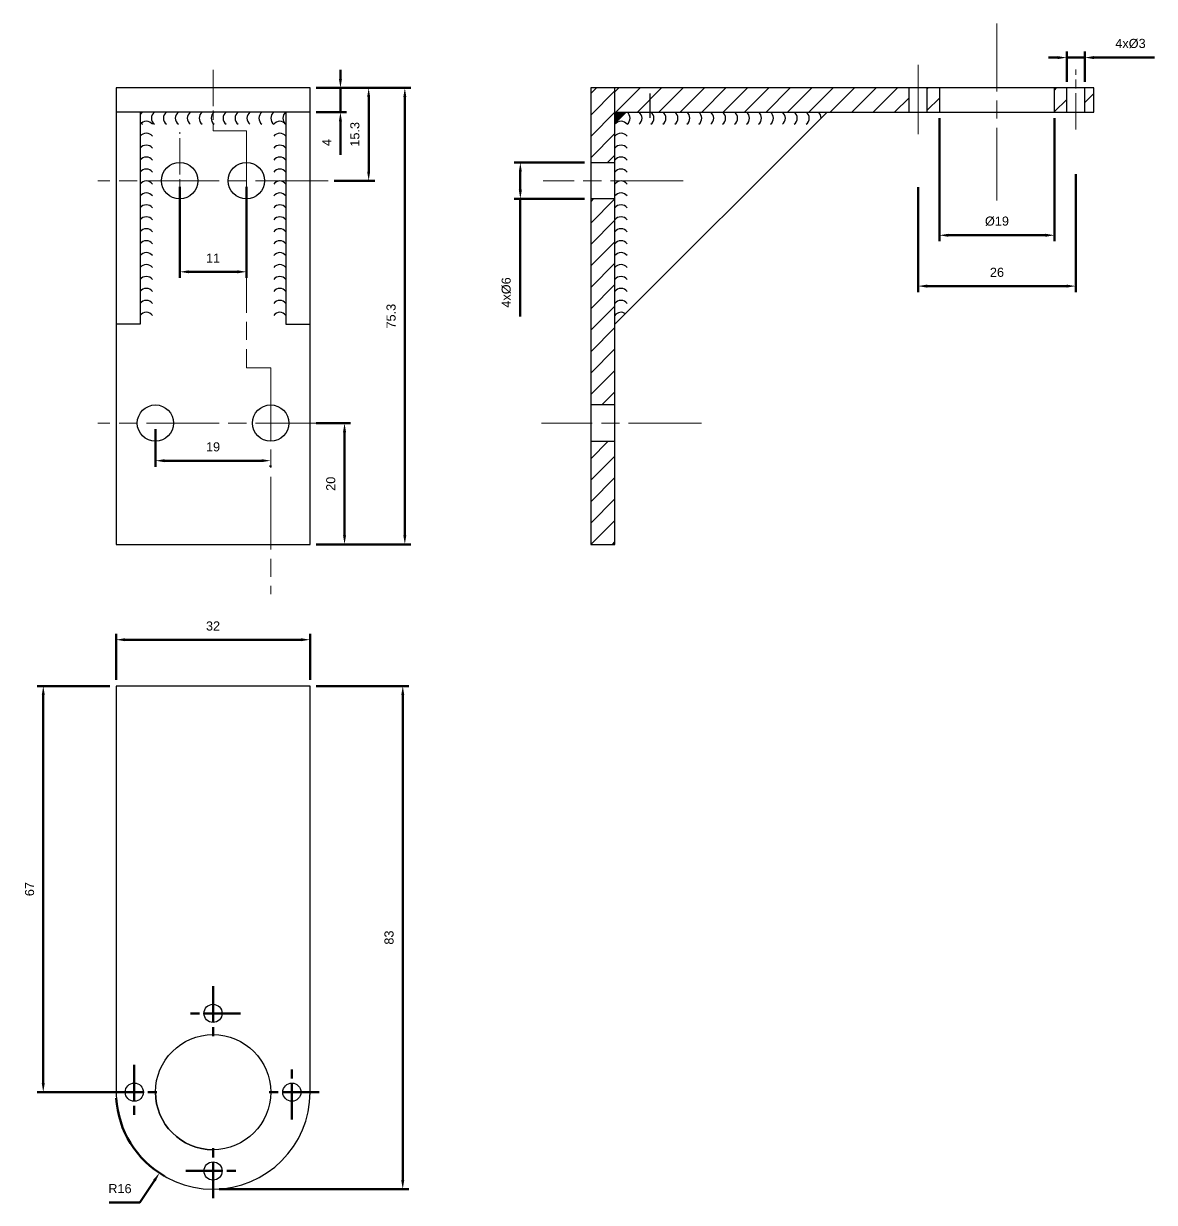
# Model space of a CAD drawing. Header units: millimetres. Extents: x 1269 to 5832, y 527 to 3540.
# Drawn here: x 2924.5 to 3111, y 3345.2 to 3539.7 of the extents above; entities that cross this region are included whole.
import ezdxf

# ---------------------------------------------------------------- set-up
doc = ezdxf.new("R2010")
doc.units = ezdxf.units.MM
doc.linetypes.add('AM_ISO08W050', pattern=[18, 12, -1.5, 3, -1.5])
doc.linetypes.add('AM_ISO08W050x2', pattern=[9, 6, -0.75, 1.5, -0.75])
for name, color, linetype, lineweight in [('AM_0', 7, 'Continuous', 50), ('AM_5', 7, 'Continuous', 50), ('AM_7', 7, 'AM_ISO08W050', 50), ('AM_8', 1, 'Continuous', 25)]:
    doc.layers.add(name, color=color, linetype=linetype, lineweight=lineweight)
doc.styles.get("Standard").update_dxf_attribs({"font": 'arial.ttf'})
doc.dimstyles.new('AM_ISO$0', dxfattribs={"dimtxt": 3.5, "dimasz": 3.5, "dimexe": 1, "dimexo": 1, "dimgap": 1.5, "dimtad": 1, "dimdsep": 46, "dimtxsty": 'Standard', "dimcen": 0, "dimclrd": 256, "dimclre": 256, "dimclrt": 7, "dimadec": 0, "dimazin": 2, "dimtp": 0.1, "dimtm": 0.1, "dimtfac": 0.71, "dimtdec": 3, "dimtmove": 0, "dimatfit": 3, "dimfxl": 1, "dimlwd": -1, "dimlwe": -1, "dimarcsym": 1})
doc.dimstyles.new('AM_ISO$4', dxfattribs={"dimtxt": 3.5, "dimasz": 3.5, "dimexe": 1, "dimexo": 1, "dimgap": 1.5, "dimtad": 1, "dimtoh": 1, "dimdsep": 46, "dimtxsty": 'Standard', "dimcen": 0, "dimclrd": 256, "dimclre": 256, "dimclrt": 7, "dimadec": 0, "dimazin": 2, "dimtp": 0.1, "dimtm": 0.1, "dimtfac": 0.71, "dimtdec": 3, "dimtofl": 0, "dimtmove": 0, "dimatfit": 0, "dimfxl": 1, "dimlwd": -1, "dimlwe": -1, "dimarcsym": 1})
pattern_1 = [(225, (8238.5405, 4290.1594), (1.767767, -1.767767), [])]
pattern_2 = [(225, (5332.4885, 6530.337), (1.767767, -1.767767), [])]

# ---------------------------------------------------------------- blocks, each defined once
blk = doc.blocks.new('*U229')
blk.add_circle((0, 0), 1.5)
at = {"layer": 'AM_7', "linetype": 'AM_ISO08W050x2'}
for p, q in [((0, 4.5), (0, -4.5)), ((-4.5, 0), (4.5, 0))]:
    blk.add_line(p, q, dxfattribs=at)
blk = doc.blocks.new('*U230')
at = {"color": 0, "linetype": 'ByBlock', "lineweight": -2, "transparency": 16777216}
for p, rotation in [((5299.82, 955.44), 270.0000000000001), ((5312.82, 942.44), 180), ((5299.82, 929.44), 90.00000000000001)]:
    blk.add_blockref('*U229', p, dxfattribs=dict(at, rotation=rotation))
blk.add_blockref('*U229', (5286.82, 942.44), dxfattribs=at)
blk = doc.blocks.new('*D231')
at = {"layer": 'AM_5', "linetype": 'ByBlock', "transparency": 16777216}
for p, q in [((2946.23, 3472.73), (2946.23, 3466.54)), ((2947.73, 3467.54), (2963.73, 3467.54)), ((2965.23, 3466.73), (2965.23, 3466.54))]:
    blk.add_line(p, q, dxfattribs=at)
at = {"layer": 'AM_5', "transparency": 16777216}
for points in [[(2947.73, 3467.79), (2947.73, 3467.29), (2946.23, 3467.54)], [(2963.73, 3467.79), (2963.73, 3467.29), (2965.23, 3467.54)]]:
    blk.add_solid(points, dxfattribs=at)
at = {"layer": 'Defpoints', "color": 0, "transparency": 16777216}
for p in [(2946.23, 3473.73), (2965.23, 3467.73), (2965.23, 3467.54)]:
    blk.add_point(p, dxfattribs=at)
at = {"layer": 'AM_5', "color": 7, "lineweight": 15, "transparency": 16777216, "insert": (2955.73, 3469.81), "char_height": 1.5, "attachment_point": 5}
blk.add_mtext('19', dxfattribs=at)
blk = doc.blocks.new('*D239')
at = {"layer": 'AM_5', "linetype": 'ByBlock', "transparency": 16777216}
for p, q in [((2972.73, 3473.73), (2978.42, 3473.73)), ((2977.42, 3472.23), (2977.42, 3455.23)), ((2972.73, 3453.73), (2978.42, 3453.73))]:
    blk.add_line(p, q, dxfattribs=at)
at = {"layer": 'AM_5', "transparency": 16777216}
for points in [[(2977.17, 3472.23), (2977.67, 3472.23), (2977.42, 3473.73)], [(2977.17, 3455.23), (2977.67, 3455.23), (2977.42, 3453.73)]]:
    blk.add_solid(points, dxfattribs=at)
at = {"layer": 'Defpoints', "color": 0, "transparency": 16777216}
for p in [(2971.73, 3473.73), (2971.73, 3453.73), (2977.42, 3453.73)]:
    blk.add_point(p, dxfattribs=at)
at = {"layer": 'AM_5', "color": 7, "lineweight": 15, "transparency": 16777216, "insert": (2975.15, 3463.73), "char_height": 1.5, "attachment_point": 5, "rotation": 90}
blk.add_mtext('20', dxfattribs=at)
blk = doc.blocks.new('*D240')
at = {"layer": 'AM_5', "linetype": 'ByBlock', "transparency": 16777216}
for p, q in [((2972.73, 3529.03), (2988.36, 3529.03)), ((2987.36, 3527.53), (2987.36, 3455.23)), ((2972.73, 3453.73), (2988.36, 3453.73))]:
    blk.add_line(p, q, dxfattribs=at)
at = {"layer": 'AM_5', "transparency": 16777216}
for points in [[(2987.11, 3527.53), (2987.61, 3527.53), (2987.36, 3529.03)], [(2987.11, 3455.23), (2987.61, 3455.23), (2987.36, 3453.73)]]:
    blk.add_solid(points, dxfattribs=at)
at = {"layer": 'Defpoints', "color": 0, "transparency": 16777216}
for p in [(2971.73, 3529.03), (2971.73, 3453.73), (2987.36, 3453.73)]:
    blk.add_point(p, dxfattribs=at)
at = {"layer": 'AM_5', "color": 7, "lineweight": 15, "transparency": 16777216, "insert": (2985.1, 3491.38), "char_height": 1.5, "attachment_point": 5, "rotation": 90}
blk.add_mtext('75.3', dxfattribs=at)
blk = doc.blocks.new('*D241')
at = {"layer": 'AM_5', "linetype": 'ByBlock', "transparency": 16777216}
for p, q in [((2976.74, 3530.53), (2976.74, 3532.03)), ((2972.73, 3529.03), (2977.74, 3529.03)), ((2976.74, 3529.03), (2976.74, 3525.03)), ((2972.73, 3525.03), (2977.74, 3525.03)), ((2976.74, 3523.53), (2976.74, 3518))]:
    blk.add_line(p, q, dxfattribs=at)
at = {"layer": 'AM_5', "transparency": 16777216}
for points in [[(2976.49, 3530.53), (2976.99, 3530.53), (2976.74, 3529.03)], [(2976.49, 3523.53), (2976.99, 3523.53), (2976.74, 3525.03)]]:
    blk.add_solid(points, dxfattribs=at)
at = {"layer": 'Defpoints', "color": 0, "transparency": 16777216}
for p in [(2971.73, 3529.03), (2971.73, 3525.03), (2976.74, 3525.03)]:
    blk.add_point(p, dxfattribs=at)
at = {"layer": 'AM_5', "color": 7, "lineweight": 15, "transparency": 16777216, "insert": (2974.49, 3520.02), "char_height": 1.5, "attachment_point": 5, "rotation": 90}
blk.add_mtext('4', dxfattribs=at)
blk = doc.blocks.new('*D242')
at = {"layer": 'AM_5', "linetype": 'ByBlock', "transparency": 16777216}
for p, q in [((2939.73, 3431.36), (2939.73, 3439)), ((2971.73, 3431.36), (2971.73, 3439)), ((2970.23, 3438), (2941.23, 3438))]:
    blk.add_line(p, q, dxfattribs=at)
at = {"layer": 'AM_5', "transparency": 16777216}
for points in [[(2941.23, 3438.25), (2941.23, 3437.75), (2939.73, 3438)], [(2970.23, 3438.25), (2970.23, 3437.75), (2971.73, 3438)]]:
    blk.add_solid(points, dxfattribs=at)
at = {"layer": 'Defpoints', "color": 0, "transparency": 16777216}
for p in [(2939.73, 3438), (2939.73, 3430.36), (2971.73, 3430.36)]:
    blk.add_point(p, dxfattribs=at)
at = {"layer": 'AM_5', "color": 7, "lineweight": 15, "transparency": 16777216, "insert": (2955.73, 3440.26), "char_height": 1.5, "attachment_point": 5}
blk.add_mtext('32', dxfattribs=at)
blk = doc.blocks.new('*D232')
at = {"layer": 'AM_5', "linetype": 'ByBlock', "transparency": 16777216}
for p, q in [((2946.06, 3348.77), (2943.67, 3345.17)), ((2943.67, 3345.17), (2938.58, 3345.17))]:
    blk.add_line(p, q, dxfattribs=at)
blk.add_arc((2955.73, 3363.36), 16, 183.581, 240.015, dxfattribs=at)
at = {"layer": 'AM_5', "transparency": 16777216}
blk.add_solid([(2945.85, 3348.91), (2946.27, 3348.64), (2946.89, 3350.02)], dxfattribs=at)
at = {"layer": 'Defpoints', "color": 0, "transparency": 16777216}
for p in [(2955.73, 3363.36), (2946.89, 3350.02)]:
    blk.add_point(p, dxfattribs=at)
at = {"layer": 'AM_5', "color": 7, "lineweight": 15, "transparency": 16777216, "insert": (2940.38, 3347.44), "char_height": 1.5, "attachment_point": 5}
blk.add_mtext('R16', dxfattribs=at)
blk = doc.blocks.new('*D243')
at = {"layer": 'AM_5', "linetype": 'ByBlock', "transparency": 16777216}
for p, q in [((2938.73, 3430.36), (2926.73, 3430.36)), ((2927.73, 3364.86), (2927.73, 3428.86)), ((2938.73, 3363.36), (2926.73, 3363.36))]:
    blk.add_line(p, q, dxfattribs=at)
at = {"layer": 'AM_5', "transparency": 16777216}
for points in [[(2927.48, 3428.86), (2927.98, 3428.86), (2927.73, 3430.36)], [(2927.48, 3364.86), (2927.98, 3364.86), (2927.73, 3363.36)]]:
    blk.add_solid(points, dxfattribs=at)
at = {"layer": 'Defpoints', "color": 0, "transparency": 16777216}
for p in [(2927.73, 3430.36), (2939.73, 3430.36), (2939.73, 3363.36)]:
    blk.add_point(p, dxfattribs=at)
at = {"layer": 'AM_5', "color": 7, "lineweight": 15, "transparency": 16777216, "insert": (2925.47, 3396.86), "char_height": 1.5, "attachment_point": 5, "rotation": 90}
blk.add_mtext('67', dxfattribs=at)
blk = doc.blocks.new('*D244')
at = {"layer": 'AM_5', "linetype": 'ByBlock', "transparency": 16777216}
for p, q in [((2972.73, 3430.36), (2988.02, 3430.36)), ((2987.02, 3428.86), (2987.02, 3348.86)), ((2956.73, 3347.36), (2988.02, 3347.36))]:
    blk.add_line(p, q, dxfattribs=at)
at = {"layer": 'AM_5', "transparency": 16777216}
for points in [[(2986.77, 3428.86), (2987.27, 3428.86), (2987.02, 3430.36)], [(2986.77, 3348.86), (2987.27, 3348.86), (2987.02, 3347.36)]]:
    blk.add_solid(points, dxfattribs=at)
at = {"layer": 'Defpoints', "color": 0, "transparency": 16777216}
for p in [(2971.73, 3430.36), (2955.73, 3347.36), (2987.02, 3347.36)]:
    blk.add_point(p, dxfattribs=at)
at = {"layer": 'AM_5', "color": 7, "lineweight": 15, "transparency": 16777216, "insert": (2984.76, 3388.86), "char_height": 1.5, "attachment_point": 5, "rotation": 90}
blk.add_mtext('83', dxfattribs=at)
blk = doc.blocks.new('*D233')
at = {"layer": 'AM_5', "linetype": 'ByBlock', "transparency": 16777216}
for p, q in [((3098.02, 3514.79), (3098.02, 3495.34)), ((3072.02, 3512.66), (3072.02, 3495.34)), ((3073.52, 3496.34), (3096.52, 3496.34))]:
    blk.add_line(p, q, dxfattribs=at)
at = {"layer": 'AM_5', "transparency": 16777216}
for points in [[(3073.52, 3496.59), (3073.52, 3496.09), (3072.02, 3496.34)], [(3096.52, 3496.59), (3096.52, 3496.09), (3098.02, 3496.34)]]:
    blk.add_solid(points, dxfattribs=at)
at = {"layer": 'Defpoints', "color": 0, "transparency": 16777216}
for p in [(3098.02, 3515.79), (3072.02, 3513.66), (3098.02, 3496.34)]:
    blk.add_point(p, dxfattribs=at)
at = {"layer": 'AM_5', "color": 7, "lineweight": 15, "transparency": 16777216, "insert": (3085.02, 3498.61), "char_height": 1.5, "attachment_point": 5}
blk.add_mtext('26', dxfattribs=at)
blk = doc.blocks.new('*D234')
at = {"layer": 'AM_5', "linetype": 'ByBlock', "transparency": 16777216}
for p, q in [((3075.52, 3524.03), (3075.52, 3503.73)), ((3094.52, 3524.03), (3094.52, 3503.73)), ((3077.02, 3504.73), (3093.02, 3504.73))]:
    blk.add_line(p, q, dxfattribs=at)
at = {"layer": 'AM_5', "transparency": 16777216}
for points in [[(3077.02, 3504.98), (3077.02, 3504.48), (3075.52, 3504.73)], [(3093.02, 3504.98), (3093.02, 3504.48), (3094.52, 3504.73)]]:
    blk.add_solid(points, dxfattribs=at)
at = {"layer": 'Defpoints', "color": 0, "transparency": 16777216}
for p in [(3075.52, 3525.03), (3094.52, 3525.03), (3094.52, 3504.73)]:
    blk.add_point(p, dxfattribs=at)
at = {"layer": 'AM_5', "color": 7, "lineweight": 15, "transparency": 16777216, "insert": (3085.02, 3507.04), "char_height": 1.5, "attachment_point": 5}
blk.add_mtext('%%C19', dxfattribs=at)
blk = doc.blocks.new('*D235')
at = {"layer": 'AM_5', "linetype": 'ByBlock', "transparency": 16777216}
for p, q in [((3095.02, 3534.04), (3093.52, 3534.04)), ((3096.52, 3530.03), (3096.52, 3535.04)), ((3096.52, 3534.04), (3099.52, 3534.04)), ((3099.52, 3530.03), (3099.52, 3535.04)), ((3101.02, 3534.04), (3110.99, 3534.04))]:
    blk.add_line(p, q, dxfattribs=at)
at = {"layer": 'AM_5', "transparency": 16777216}
for points in [[(3095.02, 3534.29), (3095.02, 3533.79), (3096.52, 3534.04)], [(3101.02, 3534.29), (3101.02, 3533.79), (3099.52, 3534.04)]]:
    blk.add_solid(points, dxfattribs=at)
at = {"layer": 'Defpoints', "color": 0, "transparency": 16777216}
for p in [(3099.52, 3534.04), (3096.52, 3529.03), (3099.52, 3529.03)]:
    blk.add_point(p, dxfattribs=at)
at = {"layer": 'AM_5', "color": 7, "lineweight": 15, "transparency": 16777216, "insert": (3107.04, 3536.35), "char_height": 1.5, "attachment_point": 5}
blk.add_mtext('4x%%C3', dxfattribs=at)
blk = doc.blocks.new('*D236')
at = {"layer": 'AM_5', "linetype": 'ByBlock', "transparency": 16777216}
for p, q in [((3017.02, 3516.73), (3005.41, 3516.73)), ((3006.41, 3515.23), (3006.41, 3512.23)), ((3017.02, 3510.73), (3005.41, 3510.73)), ((3006.41, 3510.73), (3006.41, 3491.35))]:
    blk.add_line(p, q, dxfattribs=at)
at = {"layer": 'AM_5', "transparency": 16777216}
for points in [[(3006.16, 3515.23), (3006.66, 3515.23), (3006.41, 3516.73)], [(3006.16, 3512.23), (3006.66, 3512.23), (3006.41, 3510.73)]]:
    blk.add_solid(points, dxfattribs=at)
at = {"layer": 'Defpoints', "color": 0, "transparency": 16777216}
for p in [(3018.02, 3516.73), (3006.41, 3510.73), (3018.02, 3510.73)]:
    blk.add_point(p, dxfattribs=at)
at = {"layer": 'AM_5', "color": 7, "lineweight": 15, "transparency": 16777216, "insert": (3004.1, 3495.29), "char_height": 1.5, "attachment_point": 5, "rotation": 90}
blk.add_mtext('4x%%C6', dxfattribs=at)
blk = doc.blocks.new('*D237')
at = {"layer": 'AM_5', "linetype": 'ByBlock', "transparency": 16777216}
for p, q in [((2950.23, 3512.73), (2950.23, 3497.7)), ((2961.23, 3512.73), (2961.23, 3497.7)), ((2951.73, 3498.7), (2959.73, 3498.7))]:
    blk.add_line(p, q, dxfattribs=at)
at = {"layer": 'AM_5', "transparency": 16777216}
for points in [[(2951.73, 3498.95), (2951.73, 3498.45), (2950.23, 3498.7)], [(2959.73, 3498.95), (2959.73, 3498.45), (2961.23, 3498.7)]]:
    blk.add_solid(points, dxfattribs=at)
at = {"layer": 'Defpoints', "color": 0, "transparency": 16777216}
for p in [(2950.23, 3513.73), (2961.23, 3513.73), (2961.23, 3498.7)]:
    blk.add_point(p, dxfattribs=at)
at = {"layer": 'AM_5', "color": 7, "lineweight": 15, "transparency": 16777216, "insert": (2955.73, 3500.96), "char_height": 1.5, "attachment_point": 5}
blk.add_mtext('11', dxfattribs=at)
blk = doc.blocks.new('*D238')
at = {"layer": 'AM_5', "linetype": 'ByBlock', "transparency": 16777216}
for p, q in [((2972.73, 3529.03), (2982.4, 3529.03)), ((2981.4, 3527.53), (2981.4, 3515.23)), ((2975.73, 3513.73), (2982.4, 3513.73))]:
    blk.add_line(p, q, dxfattribs=at)
at = {"layer": 'AM_5', "transparency": 16777216}
for points in [[(2981.15, 3527.53), (2981.65, 3527.53), (2981.4, 3529.03)], [(2981.15, 3515.23), (2981.65, 3515.23), (2981.4, 3513.73)]]:
    blk.add_solid(points, dxfattribs=at)
at = {"layer": 'Defpoints', "color": 0, "transparency": 16777216}
for p in [(2971.73, 3529.03), (2974.73, 3513.73), (2981.4, 3513.73)]:
    blk.add_point(p, dxfattribs=at)
at = {"layer": 'AM_5', "color": 7, "lineweight": 15, "transparency": 16777216, "insert": (2979.13, 3521.38), "char_height": 1.5, "attachment_point": 5, "rotation": 90}
blk.add_mtext('15.3', dxfattribs=at)

msp = doc.modelspace()

# ---------------------------------------------------------------- hatches: boundary and pattern name
at = {"layer": 'AM_8'}
h = msp.add_hatch(dxfattribs=at)
h.set_pattern_fill('_U', color=0, scale=2.5, angle=-135, style=0, pattern_type=0)
h.set_pattern_definition([(225, (8238.5405, 4304.4594), (1.767767, -1.767767), [])])
h.paths.add_polyline_path([(3022.016, 3529.035), (3022.016, 3516.735), (3018.016, 3516.735), (3018.016, 3529.035)])
h = msp.add_hatch(dxfattribs=at)
h.set_pattern_fill('_U', color=0, scale=2.5, angle=-135, style=0, pattern_type=0)
h.set_pattern_definition(pattern_1)
h.paths.add_polyline_path([(3070.516, 3529.035), (3070.516, 3525.035), (3022.016, 3525.035), (3022.016, 3529.035)])
h = msp.add_hatch(dxfattribs=at)
h.set_pattern_fill('_U', color=0, scale=2.5, angle=-135, style=0, pattern_type=0)
h.set_pattern_definition(pattern_2)
h.paths.add_polyline_path([(3073.516, 3525.035), (3073.516, 3529.035), (3075.516, 3529.035), (3075.516, 3525.035)])
h = msp.add_hatch(dxfattribs=at)
h.set_pattern_fill('_U', color=0, scale=2.5, angle=-135, style=0, pattern_type=0)
h.set_pattern_definition(pattern_2)
h.paths.add_polyline_path([(3094.516, 3525.035), (3094.516, 3529.035), (3096.516, 3529.035), (3096.516, 3525.035)])
h = msp.add_hatch(dxfattribs=at)
h.set_pattern_fill('_U', color=0, scale=2.5, angle=-135, style=0, pattern_type=0)
h.set_pattern_definition(pattern_2)
h.paths.add_polyline_path([(3099.516, 3525.035), (3099.516, 3529.035), (3101.016, 3529.035), (3101.016, 3525.035)])
h = msp.add_hatch(dxfattribs=at)
h.set_pattern_fill('_U', color=0, scale=2.5, angle=-135, style=0, pattern_type=0)
h.set_pattern_definition(pattern_1)
h.paths.add_polyline_path([(3022.016, 3510.735), (3022.016, 3476.735), (3018.016, 3476.735), (3018.016, 3510.735)])
h = msp.add_hatch(dxfattribs=at)
h.set_pattern_fill('_U', color=0, scale=2.5, angle=-135, style=0, pattern_type=0)
h.set_pattern_definition(pattern_1)
h.paths.add_polyline_path([(3022.016, 3470.735), (3022.016, 3453.735), (3018.016, 3453.735), (3018.016, 3470.735)])

# ---------------------------------------------------------------- linework, layer by layer
for p, q in [((2971.734, 3529.035), (2939.734, 3529.035)), ((2939.734, 3529.035), (2939.734, 3453.735)), ((2971.734, 3453.735), (2971.734, 3529.035)), ((2971.734, 3525.035), (2939.734, 3525.035)), ((2943.734, 3525.035), (2943.734, 3490.035)), ((2967.734, 3525.035), (2967.734, 3490.035)), ((2943.734, 3490.035), (2939.734, 3490.035)), ((2967.734, 3490.035), (2971.734, 3490.035)), ((2939.734, 3453.735), (2971.734, 3453.735)), ((3018.016, 3453.735), (3022.016, 3453.735)), ((2971.734, 3430.355), (2939.734, 3430.355)), ((2939.734, 3430.355), (2939.734, 3363.355)), ((2971.734, 3363.355), (2971.734, 3430.355))]:
    msp.add_line(p, q)
at = {"color": 0}
for p, q in [((3101.016, 3529.035), (3018.016, 3529.035)), ((3018.016, 3529.035), (3018.016, 3453.735)), ((3022.016, 3453.735), (3022.016, 3529.035)), ((3027.776, 3528.122), (3027.776, 3524.122)), ((3070.516, 3525.035), (3070.516, 3529.035)), ((3073.516, 3525.035), (3073.516, 3529.035)), ((3075.516, 3529.035), (3075.516, 3525.035)), ((3094.516, 3525.035), (3094.516, 3529.035)), ((3096.516, 3525.035), (3096.516, 3529.035)), ((3099.516, 3525.035), (3099.516, 3529.035)), ((3101.016, 3525.035), (3101.016, 3529.035)), ((3022.016, 3525.035), (3101.016, 3525.035)), ((3057.016, 3525.035), (3022.016, 3490.035)), ((3018.016, 3516.735), (3022.016, 3516.735)), ((3022.016, 3510.735), (3018.016, 3510.735)), ((3022.016, 3476.735), (3018.016, 3476.735)), ((3018.016, 3470.735), (3022.016, 3470.735))]:
    msp.add_line(p, q, dxfattribs=at)
for centre, radius in [((2950.234, 3513.735), 3), ((2961.234, 3513.735), 3), ((2946.234, 3473.735), 3), ((2965.234, 3473.735), 3), ((2955.734, 3363.355), 9.5)]:
    msp.add_circle(centre, radius)
at = {"color": 0, "linetype": 'ByBlock', "lineweight": -2}
for centre, start, end in [((2944.849, 3524.035), 126.94291, 153.0813), ((2946.819, 3524.035), 126.94291, 233.05709), ((2948.789, 3524.035), 126.94291, 233.05709), ((2950.758, 3524.035), 126.94291, 233.05709), ((2952.728, 3524.035), 126.94291, 233.05709), ((2954.698, 3524.035), 126.94291, 233.05709), ((2956.668, 3524.035), 126.94291, 233.05709), ((2958.637, 3524.035), 126.94291, 233.05709), ((2960.607, 3524.035), 126.94291, 233.05709), ((2962.577, 3524.035), 126.94291, 233.05709), ((2964.546, 3524.035), 126.94291, 233.05709), ((2966.516, 3524.035), 126.94291, 233.05709), ((2968.486, 3524.035), 126.94291, 233.05709), ((3023.264, 3524.035), 306.94291, 53.05709), ((3025.234, 3524.035), 306.94291, 53.05709), ((3027.204, 3524.035), 306.94291, 53.05709), ((3029.173, 3524.035), 306.94291, 53.05709), ((3031.143, 3524.035), 306.94291, 53.05709), ((3033.113, 3524.035), 306.94291, 53.05709), ((3035.082, 3524.035), 306.94291, 53.05709), ((3037.052, 3524.035), 306.94291, 53.05709), ((3039.022, 3524.035), 306.94291, 53.05709), ((3040.992, 3524.035), 306.94291, 53.05709), ((3042.961, 3524.035), 306.94291, 53.05709), ((3044.931, 3524.035), 306.94291, 53.05709), ((3046.901, 3524.035), 306.94291, 53.05709), ((3048.87, 3524.035), 306.94291, 53.05709), ((3050.84, 3524.035), 306.94291, 53.05709), ((3052.81, 3524.035), 306.94291, 53.05709), ((3054.779, 3524.035), 0.65364, 53.05709), ((2944.734, 3522.283), 36.94291, 143.05709), ((2944.849, 3524.035), 206.9187, 233.05709), ((2966.734, 3522.283), 36.94291, 143.05709), ((3023.016, 3522.283), 36.94291, 143.05709), ((2944.734, 3520.313), 36.94291, 143.05709), ((2966.734, 3520.313), 36.94291, 143.05709), ((3023.016, 3520.313), 36.94291, 143.05709), ((2944.734, 3518.343), 36.94291, 143.05709), ((2966.734, 3518.343), 36.94291, 143.05709), ((3023.016, 3518.343), 36.94291, 143.05709), ((2944.734, 3516.374), 36.94291, 143.05709), ((2966.734, 3516.374), 36.94291, 143.05709), ((3023.016, 3516.374), 36.94291, 143.05709), ((2944.734, 3514.404), 36.94291, 143.05709), ((2966.734, 3514.404), 36.94291, 143.05709), ((3023.016, 3514.404), 36.94291, 143.05709), ((2944.734, 3512.434), 36.94291, 143.05709), ((2966.734, 3512.434), 36.94291, 143.05709), ((3023.016, 3512.434), 36.94291, 143.05709), ((2944.734, 3510.464), 36.94291, 143.05709), ((2966.734, 3510.464), 36.94291, 143.05709), ((3023.016, 3510.464), 36.94291, 143.05709), ((2944.734, 3508.495), 36.94291, 143.05709), ((2966.734, 3508.495), 36.94291, 143.05709), ((3023.016, 3508.495), 36.94291, 143.05709), ((2944.734, 3506.525), 36.94291, 143.05709), ((2966.734, 3506.525), 36.94291, 143.05709), ((3023.016, 3506.525), 36.94291, 143.05709), ((2944.734, 3504.555), 36.94291, 143.05709), ((2966.734, 3504.555), 36.94291, 143.05709), ((3023.016, 3504.555), 36.94291, 143.05709), ((2944.734, 3502.586), 36.94291, 143.05709), ((2966.734, 3502.586), 36.94291, 143.05709), ((3023.016, 3502.586), 36.94291, 143.05709), ((2944.734, 3500.616), 36.94291, 143.05709), ((2966.734, 3500.616), 36.94291, 143.05709), ((3023.016, 3500.616), 36.94291, 143.05709), ((2944.734, 3498.646), 36.94291, 143.05709), ((2966.734, 3498.646), 36.94291, 143.05709), ((3023.016, 3498.646), 36.94291, 143.05709), ((2944.734, 3496.677), 36.94291, 143.05709), ((2966.734, 3496.677), 36.94291, 143.05709), ((3023.016, 3496.677), 36.94291, 143.05709), ((2944.734, 3494.707), 36.94291, 143.05709), ((2966.734, 3494.707), 36.94291, 143.05709), ((3023.016, 3494.707), 36.94291, 143.05709), ((2944.734, 3492.737), 36.94291, 143.05709), ((2966.734, 3492.737), 36.94291, 143.05709), ((3023.016, 3492.737), 36.94291, 143.05709), ((2944.734, 3490.767), 36.94291, 143.05709), ((2966.734, 3490.767), 36.94291, 143.05709), ((3023.016, 3490.767), 53.68343, 143.05709)]:
    msp.add_arc(centre, 1.251, start, end, dxfattribs=at)
for radius, end in [(16, 0), (9.5, 270)]:
    msp.add_arc((2955.734, 3363.355), radius, 180, end)
at = {"layer": 'AM_0'}
msp.add_solid([(3022.016, 3525.035), (3024.016, 3525.035), (3022.016, 3523.035)], dxfattribs=at)
at = {"layer": 'AM_7', "lineweight": 15}
for p, q in [((3085.016, 3510.47), (3085.016, 3539.653)), ((2961.234, 3521.958), (2961.234, 3482.87)), ((2974.734, 3513.735), (2936.734, 3513.735)), ((3033.272, 3513.735), (3010.152, 3513.735)), ((2965.234, 3482.87), (2965.234, 3445.534)), ((2974.734, 3473.735), (2936.734, 3473.735)), ((3036.272, 3473.735), (3009.877, 3473.735))]:
    msp.add_line(p, q, dxfattribs=at)
at = {"layer": 'AM_7', "linetype": 'AM_ISO08W050x2', "lineweight": 15}
for p, q in [((2955.734, 3532.035), (2955.734, 3521.958)), ((2950.234, 3505.735), (2950.234, 3521.735)), ((2955.734, 3521.958), (2961.234, 3521.958)), ((2965.234, 3482.87), (2961.234, 3482.87))]:
    msp.add_line(p, q, dxfattribs=at)
at = {"layer": 'AM_7', "color": 0, "lineweight": 15}
msp.add_line((3072.016, 3521.388), (3072.016, 3532.839), dxfattribs=at)
at = {"layer": 'AM_7', "color": 0, "linetype": 'AM_ISO08W050x2', "lineweight": 15}
msp.add_line((3098.016, 3522.175), (3098.016, 3532.052), dxfattribs=at)

# ---------------------------------------------------------------- block references
at = {"lineweight": 15, "rotation": 180}
msp.add_blockref('*U230', (8255.555, 4305.797), dxfattribs=at)

# ---------------------------------------------------------------- dimensions: what is measured, and where the dimension line sits
at = {"layer": 'AM_5', "lineweight": 15}
for base, p1, p2, text, override, picture, middle in [((3099.516, 3534.042), (3096.516, 3529.035), (3099.516, 3529.035), '4x%%C3', {"dimtxt": 1.5, "dimasz": 1.5}, '*D235', (3107.044, 3534.042)), ((3094.516, 3504.734), (3075.516, 3525.035), (3094.516, 3525.035), '%%C19', {"dimtxt": 1.5, "dimasz": 1.5, "dimpost": ''}, '*D234', (3085.016, 3504.734))]:
    dim = msp.add_linear_dim(base=base, p1=p1, p2=p2, text=text, dimstyle='AM_ISO$0', override=override, dxfattribs=at)
    dim.commit()
    dim.dimension.update_dxf_attribs({"geometry": picture, "text_midpoint": middle, "dimtype": 160})
for base, p1, p2, angle, override, picture, middle in [((2976.738, 3525.035), (2971.734, 3529.035), (2971.734, 3525.035), 270, {"dimtxt": 1.5, "dimasz": 1.5}, '*D241', (2974.488, 3520.016)), ((2961.234, 3498.703), (2950.234, 3513.735), (2961.234, 3513.735), 180, {"dimtxt": 1.5, "dimasz": 1.5, "dimpost": ''}, '*D237', (2955.734, 3500.956)), ((2965.234, 3467.541), (2946.234, 3473.735), (2965.234, 3467.735), 180, {"dimtxt": 1.5, "dimasz": 1.5, "dimpost": ''}, '*D231', (2955.734, 3469.806)), ((2977.42, 3453.735), (2971.734, 3473.735), (2971.734, 3453.735), 270, {"dimtxt": 1.5, "dimasz": 1.5, "dimpost": ''}, '*D239', (2975.154, 3463.735)), ((2927.734, 3430.355), (2939.734, 3363.355), (2939.734, 3430.355), 270, {"dimtxt": 1.5, "dimasz": 1.5, "dimpost": ''}, '*D243', (2925.468, 3396.855))]:
    dim = msp.add_linear_dim(base=base, p1=p1, p2=p2, angle=angle, dimstyle='AM_ISO$0', override=override, dxfattribs=at)
    dim.commit()
    dim.dimension.update_dxf_attribs({"geometry": picture, "text_midpoint": middle})
for base, p1, p2, angle, picture, middle in [((2987.363, 3453.735), (2971.734, 3529.035), (2971.734, 3453.735), 270, '*D240', (2987.363, 3491.385)), ((2981.396, 3513.735), (2971.734, 3529.035), (2974.734, 3513.735), 270, '*D238', (2981.396, 3521.385)), ((2939.734, 3437.998), (2971.734, 3430.355), (2939.734, 3430.355), 180, '*D242', (2955.734, 3437.998)), ((2987.022, 3347.355), (2971.734, 3430.355), (2955.734, 3347.355), 270, '*D244', (2987.022, 3388.855))]:
    dim = msp.add_linear_dim(base=base, p1=p1, p2=p2, angle=angle, dimstyle='AM_ISO$0', override={"dimtxt": 1.5, "dimasz": 1.5}, dxfattribs=at)
    dim.commit()
    dim.dimension.update_dxf_attribs({"geometry": picture, "text_midpoint": middle, "dimtype": 160})
dim = msp.add_linear_dim(base=(3006.405, 3510.735), p1=(3018.016, 3516.735), p2=(3018.016, 3510.735), angle=270, text='4x%%C6', dimstyle='AM_ISO$0', override={"dimtxt": 1.5, "dimasz": 1.5}, dxfattribs=at)
dim.commit()
dim.dimension.update_dxf_attribs({"geometry": '*D236', "text_midpoint": (3006.405, 3495.29), "dimtype": 160})
dim = msp.add_linear_dim(base=(3098.016, 3496.342), p1=(3072.016, 3513.661), p2=(3098.016, 3515.787), dimstyle='AM_ISO$0', override={"dimtxt": 1.5, "dimasz": 1.5, "dimpost": ''}, dxfattribs=at)
dim.commit()
dim.dimension.update_dxf_attribs({"geometry": '*D233', "text_midpoint": (3085.016, 3498.608)})
dim = msp.add_radius_dim(center=(2955.734, 3363.355), mpoint=(2946.887, 3350.023), dimstyle='AM_ISO$4', override={"dimtxt": 1.5, "dimasz": 1.5}, dxfattribs=at)
dim.commit()
dim.dimension.update_dxf_attribs({"geometry": '*D232', "text_midpoint": (2940.375, 3345.17), "dimtype": 164})

doc.saveas('drawing.dxf')
